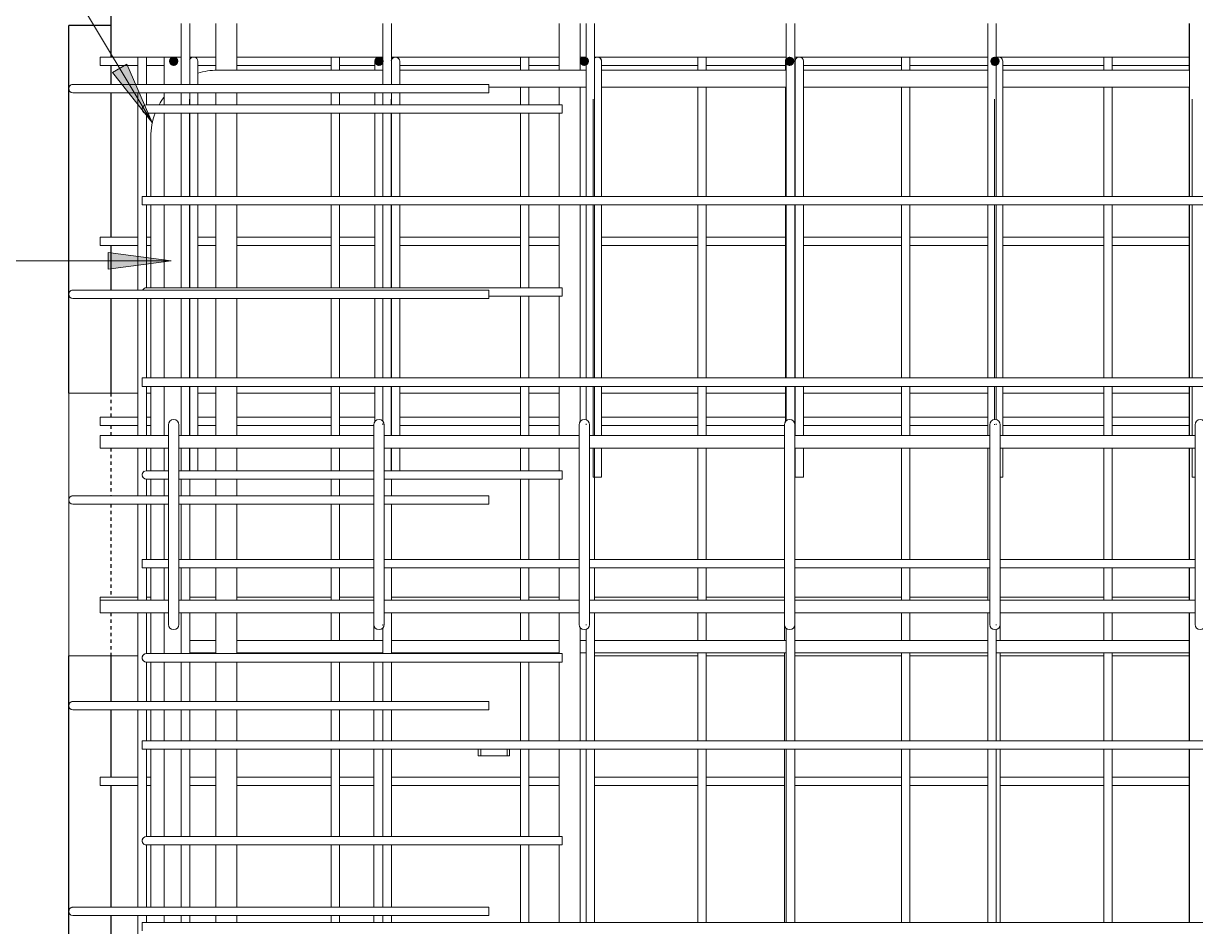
# Model space of a CAD drawing. Header units: millimetres. Extents: x 12983 to 23528, y -2876 to 5855.
# Drawn here: x 16092 to 17208, y 2802 to 3662 of the extents above; entities that cross this region are included whole.
import ezdxf

# ---------------------------------------------------------------- set-up
doc = ezdxf.new("R2010")
doc.units = ezdxf.units.MM
doc.linetypes.add('Dash', pattern=[6.36, 3.18, -3.18])
for name, color, linetype, lineweight in [('A-GENM', 13, 'Continuous', 18), ('A-WALL', 113, 'Continuous', 25), ('A-WALL-HDLN', 110, 'Dash', 25), ('S-BEAM', 12, 'Continuous', 18), ('S-RBAR', 171, 'Continuous', 18), ('S-RBAR-IDEN', 171, 'Continuous', 9)]:
    doc.layers.add(name, color=color, linetype=linetype, lineweight=lineweight)

# ---------------------------------------------------------------- blocks, each defined once
blk = doc.blocks.new('RR spread anchor face based - RR-SA-2_5-200-V4-Elevation Front 1')
at = {"layer": 'A-GENM'}
for p, q in [((16524.6, 2965), (16524.6, 2971.1)), ((16527.1, 2971.1), (16527.1, 2965)), ((16552.1, 2971.1), (16552.1, 2965)), ((16554.6, 2971.1), (16554.6, 2965)), ((16527.1, 2965), (16524.6, 2965)), ((16552.1, 2965), (16527.1, 2965)), ((16554.6, 2965), (16552.1, 2965))]:
    blk.add_line(p, q, dxfattribs=at)

msp = doc.modelspace()

# ---------------------------------------------------------------- hatches: boundary and pattern name
at = {"layer": 'S-RBAR'}
h = msp.add_hatch(color=256, dxfattribs=at)
edge = h.paths.add_edge_path()
edge.add_arc((16234.63572, 3626), 4, 0, 360)
for points in [[(16234.63572, 3622), (16238.63572, 3626), (16234.63572, 3630), (16230.63572, 3626)], [(16430.1791, 3622), (16434.1791, 3626), (16430.1791, 3630), (16426.1791, 3626)], [(16625.72248, 3622), (16629.72248, 3626), (16625.72248, 3630), (16621.72248, 3626)], [(16821.26586, 3622), (16825.26586, 3626), (16821.26586, 3630), (16817.26586, 3626)], [(17016.80923, 3622), (17020.80923, 3626), (17016.80923, 3630), (17012.80923, 3626)]]:
    msp.add_hatch(color=256, dxfattribs=at).paths.add_polyline_path(points)
h = msp.add_hatch(color=256, dxfattribs=at)
edge = h.paths.add_edge_path()
edge.add_arc((16430.1791, 3626), 4, 0, 360)
h = msp.add_hatch(color=256, dxfattribs=at)
edge = h.paths.add_edge_path()
edge.add_arc((16625.72248, 3626), 4, 0, 360)
h = msp.add_hatch(color=256, dxfattribs=at)
edge = h.paths.add_edge_path()
edge.add_arc((16821.26586, 3626), 4, 0, 360)
h = msp.add_hatch(color=256, dxfattribs=at)
edge = h.paths.add_edge_path()
edge.add_arc((17016.80923, 3626), 4, 0, 360)
at = {"layer": 'S-RBAR-IDEN'}
for points in [[(16214.09129, 3567.87035), (16190.00668, 3623.38907), (16176.45804, 3615.26376)], [(16232.3505, 3435.97177), (16172.3505, 3443.87092), (16172.3505, 3428.07262)]]:
    msp.add_hatch(color=256, dxfattribs=at).paths.add_polyline_path(points)

# ---------------------------------------------------------------- linework, layer by layer
at = {"layer": 'A-WALL'}
for p, q in [((16174.63777, 3700), (16174.63777, 3630)), ((16134.63777, 3310), (16134.63777, 3660)), ((16174.63777, 3660), (16134.63777, 3660)), ((16174.63777, 3622), (16174.63777, 3604)), ((16174.63777, 3596), (16174.63777, 3458.65517)), ((16174.63777, 3450.65517), (16174.63777, 3408.2)), ((16174.63777, 3400.2), (16174.63777, 3310)), ((16134.63777, -1395), (16134.63777, 3060)), ((16174.63777, 3060), (16174.63777, 3016.6)), ((16174.63777, 3008.6), (16174.63777, 2944.62069)), ((16174.63777, 2936.62069), (16174.63777, 2820.8)), ((16174.63777, 2812.8), (16174.63777, 2773.27586))]:
    msp.add_line(p, q, dxfattribs=at)
at = {"layer": 'A-WALL-HDLN'}
for p, q in [((16174.63777, 3309.95039), (16174.63777, 3287.31034)), ((16174.63777, 3279.31034), (16174.63777, 3269.66917)), ((16174.63777, 3257.66917), (16174.63777, 3212.4)), ((16174.63777, 3204.4), (16174.63777, 3115.96552)), ((16174.63777, 3101.07444), (16174.63777, 3060.04961))]:
    msp.add_line(p, q, dxfattribs=at)
at = {"layer": 'S-BEAM'}
for p, q in [((16134.63777, 3060), (16134.63777, 3310)), ((16134.63777, 3310), (16200.63777, 3310)), ((16208.63777, 3310), (16212.88714, 3310)), ((16257.6016, 3310), (16274.63572, 3310)), ((16294.63572, 3310), (16384.60595, 3310)), ((16392.60595, 3310), (16426.1791, 3310)), ((16449.88437, 3310), (16564.82414, 3310)), ((16572.82414, 3310), (16601.63572, 3310)), ((16642.16715, 3310), (16733.79232, 3310)), ((16741.79232, 3310), (16817.06131, 3310)), ((16834.44993, 3310), (16927.76051, 3310)), ((16935.76051, 3310), (17010.11133, 3310)), ((17024.23271, 3310), (17120.47869, 3310)), ((17128.47869, 3310), (17201.63572, 3310)), ((16200.63777, 3060), (16134.63777, 3060)), ((16733.79232, 3060), (16635.56295, 3060)), ((16816.26959, 3060), (16741.79232, 3060)), ((16927.76051, 3060), (16826.26959, 3060)), ((17010.11133, 3060), (16935.76051, 3060)), ((17120.47869, 3060), (17021.81161, 3060)), ((17201.63572, 3060), (17128.47869, 3060))]:
    msp.add_line(p, q, dxfattribs=at)
at = {"layer": 'S-RBAR'}
for p, q in [((16241.88957, 3604), (16241.88957, 3662)), ((16249.88957, 3604), (16249.88957, 3662)), ((16274.63572, 3617.26942), (16274.63572, 3662)), ((16294.63572, 3617.5), (16294.63572, 3662)), ((16433.94501, 3604), (16433.94501, 3662)), ((16441.94501, 3604), (16441.94501, 3662)), ((16601.63572, 3617.5), (16601.63572, 3662)), ((16621.63572, 3617.5), (16621.63572, 3662)), ((16627.56295, 3497.27586), (16627.56295, 3662)), ((16635.56295, 3497.27586), (16635.56295, 3662)), ((16818.05589, 3497.27586), (16818.05589, 3662)), ((16826.05589, 3497.27586), (16826.05589, 3662)), ((17010.11133, 3497.27586), (17010.11133, 3662)), ((17018.11133, 3497.27586), (17018.11133, 3662)), ((17201.63572, 3617.5), (17201.63572, 3662)), ((17202.16677, 3497.27586), (17202.16677, 3662)), ((16164.63777, 3630), (16200.63777, 3630)), ((16164.63777, 3622), (16164.63777, 3630)), ((16208.63777, 3630), (16200.63777, 3630)), ((16200.63777, 3604), (16200.63777, 3630)), ((16208.63777, 3604), (16208.63777, 3630)), ((16208.63777, 3630), (16225.64196, 3630)), ((16241.64196, 3630), (16225.64196, 3630)), ((16225.64196, 3604), (16225.64196, 3630)), ((16234.63572, 3630), (16230.63572, 3626)), ((16238.63572, 3626), (16234.63572, 3630)), ((16241.64196, 3604), (16241.64196, 3630)), ((16249.88957, 3630), (16274.63572, 3630)), ((16294.63572, 3630), (16384.60595, 3630)), ((16392.60595, 3630), (16384.60595, 3630)), ((16384.60595, 3617.5), (16384.60595, 3630)), ((16392.60595, 3617.5), (16392.60595, 3630)), ((16392.60595, 3630), (16433.94501, 3630)), ((16430.1791, 3630), (16426.1791, 3626)), ((16434.1791, 3626), (16430.1791, 3630)), ((16441.94501, 3630), (16564.82414, 3630)), ((16572.82414, 3630), (16564.82414, 3630)), ((16564.82414, 3617.5), (16564.82414, 3630)), ((16572.82414, 3617.5), (16572.82414, 3630)), ((16572.82414, 3630), (16601.63572, 3630)), ((16621.63572, 3630), (16627.56295, 3630)), ((16625.72248, 3630), (16621.72248, 3626)), ((16629.72248, 3626), (16625.72248, 3630)), ((16635.56295, 3630), (16733.79232, 3630)), ((16741.79232, 3630), (16733.79232, 3630)), ((16733.79232, 3617.5), (16733.79232, 3630)), ((16741.79232, 3617.5), (16741.79232, 3630)), ((16741.79232, 3630), (16818.05589, 3630)), ((16821.26586, 3630), (16817.26586, 3626)), ((16825.26586, 3626), (16821.26586, 3630)), ((16826.05589, 3630), (16927.76051, 3630)), ((16935.76051, 3630), (16927.76051, 3630)), ((16927.76051, 3617.5), (16927.76051, 3630)), ((16935.76051, 3617.5), (16935.76051, 3630)), ((16935.76051, 3630), (17010.11133, 3630)), ((17016.80923, 3630), (17012.80923, 3626)), ((17020.80923, 3626), (17016.80923, 3630)), ((17018.11133, 3630), (17120.47869, 3630)), ((17128.47869, 3630), (17120.47869, 3630)), ((17120.47869, 3617.5), (17120.47869, 3630)), ((17128.47869, 3617.5), (17128.47869, 3630)), ((17128.47869, 3630), (17201.63572, 3630)), ((16164.63777, 3622), (16200.63777, 3622)), ((16208.63777, 3622), (16225.64196, 3622)), ((16230.63572, 3626), (16234.63572, 3622)), ((16234.63572, 3622), (16238.63572, 3626)), ((16257.6016, 3604.25887), (16257.6016, 3626)), ((16257.6016, 3622), (16274.63572, 3622)), ((16276.38714, 3617.5), (16433.94501, 3617.5)), ((16294.63572, 3622), (16384.60595, 3622)), ((16392.60595, 3622), (16426.1791, 3622)), ((16426.1791, 3617.92247), (16426.1791, 3626)), ((16426.1791, 3626), (16430.1791, 3622)), ((16430.1791, 3622), (16434.1791, 3626)), ((16449.88437, 3604.25887), (16449.88437, 3626)), ((16449.88437, 3622), (16564.82414, 3622)), ((16449.88437, 3617.5), (16627.56295, 3617.5)), ((16572.82414, 3622), (16601.63572, 3622)), ((16621.72248, 3617.92247), (16621.72248, 3626)), ((16621.72248, 3626), (16625.72248, 3622)), ((16625.72248, 3622), (16629.72248, 3626)), ((16642.16715, 3590), (16642.16715, 3626)), ((16642.16715, 3622), (16733.79232, 3622)), ((16642.16715, 3617.5), (16818.05589, 3617.5)), ((16741.79232, 3622), (16817.06131, 3622)), ((16817.26586, 3617.92247), (16817.26586, 3626)), ((16817.26586, 3626), (16821.26586, 3622)), ((16821.26586, 3622), (16825.26586, 3626)), ((16826.44993, 3590), (16826.44993, 3626)), ((16834.44993, 3590), (16834.44993, 3626)), ((16834.44993, 3622), (16927.76051, 3622)), ((16834.44993, 3617.5), (17010.11133, 3617.5)), ((16935.76051, 3622), (17010.11133, 3622)), ((17012.80923, 3626), (17016.80923, 3622)), ((17016.80923, 3622), (17020.80923, 3626)), ((17024.23271, 3590), (17024.23271, 3626)), ((17024.23271, 3622), (17120.47869, 3622)), ((17024.23271, 3617.5), (17202.16677, 3617.5)), ((17128.47869, 3622), (17201.63572, 3622)), ((16138.63572, 3604), (16158.63572, 3604)), ((16138.63572, 3596), (16158.63572, 3596)), ((16534.63572, 3604), (16158.63572, 3604)), ((16534.63572, 3596), (16158.63572, 3596)), ((16200.63777, 3408.2), (16200.63777, 3596)), ((16208.63777, 3584.51698), (16208.63777, 3596)), ((16225.64196, 3584.51698), (16225.64196, 3596)), ((16241.64196, 3584.51698), (16241.64196, 3596)), ((16241.88957, 3584.51698), (16241.88957, 3596)), ((16249.88957, 3584.51698), (16249.88957, 3596)), ((16257.6016, 3590), (16257.6016, 3596.25133)), ((16274.63572, 3584.51698), (16274.63572, 3596)), ((16294.63572, 3584.51698), (16294.63572, 3596)), ((16384.60595, 3584.51698), (16384.60595, 3596)), ((16392.60595, 3584.51698), (16392.60595, 3596)), ((16426.1791, 3584.51698), (16426.1791, 3596)), ((16433.94501, 3584.51698), (16433.94501, 3596)), ((16441.94501, 3584.51698), (16441.94501, 3596)), ((16449.88437, 3590), (16449.88437, 3596.25133)), ((16534.63572, 3604), (16534.63572, 3596)), ((16534.63572, 3601.5), (16627.56295, 3601.5)), ((16564.82414, 3584.51698), (16564.82414, 3601.5)), ((16572.82414, 3584.51698), (16572.82414, 3601.5)), ((16601.63572, 3584.51698), (16601.63572, 3601.5)), ((16621.63572, 3497.27586), (16621.63572, 3601.5)), ((16621.72248, 3497.27586), (16621.72248, 3601.5)), ((16642.16715, 3601.5), (16818.05589, 3601.5)), ((16733.79232, 3497.27586), (16733.79232, 3601.5)), ((16741.79232, 3497.27586), (16741.79232, 3601.5)), ((16817.26586, 3497.27586), (16817.26586, 3601.5)), ((16834.44993, 3601.5), (17010.11133, 3601.5)), ((16927.76051, 3497.27586), (16927.76051, 3601.5)), ((16935.76051, 3497.27586), (16935.76051, 3601.5)), ((17024.23271, 3601.5), (17202.16677, 3601.5)), ((17120.47869, 3497.27586), (17120.47869, 3601.5)), ((17128.47869, 3497.27586), (17128.47869, 3601.5)), ((17201.63572, 3497.27586), (17201.63572, 3601.5)), ((16244.63777, 3584.51698), (16208.63777, 3584.51698)), ((16244.63777, 3584.51698), (16604.63777, 3584.51698)), ((16249.6016, 3590), (16249.6016, 3584.51698)), ((16257.6016, 3590), (16257.6016, 3584.51698)), ((16441.88437, 3590), (16441.88437, 3584.51698)), ((16449.88437, 3590), (16449.88437, 3584.51698)), ((16604.63777, 3576.51698), (16604.63777, 3584.51698)), ((16634.16715, 3590), (16634.16715, 3497.27586)), ((16642.16715, 3590), (16642.16715, 3497.27586)), ((16826.44993, 3590), (16826.44993, 3497.27586)), ((16834.44993, 3590), (16834.44993, 3497.27586)), ((17016.23271, 3590), (17016.23271, 3497.27586)), ((17024.23271, 3590), (17024.23271, 3497.27586)), ((17204.76549, 3590), (17204.76549, 3497.27586)), ((16208.63777, 3497.27586), (16208.63777, 3576.51698)), ((16244.63777, 3576.51698), (16208.63777, 3576.51698)), ((16225.64196, 3497.27586), (16225.64196, 3576.51698)), ((16241.64196, 3497.27586), (16241.64196, 3576.51698)), ((16241.88957, 3497.27586), (16241.88957, 3576.51698)), ((16244.63777, 3576.51698), (16604.63777, 3576.51698)), ((16249.6016, 3576.51698), (16249.6016, 3497.27586)), ((16249.88957, 3497.27586), (16249.88957, 3576.51698)), ((16257.6016, 3576.51698), (16257.6016, 3497.27586)), ((16274.63572, 3497.27586), (16274.63572, 3576.51698)), ((16294.63572, 3497.27586), (16294.63572, 3576.51698)), ((16384.60595, 3497.27586), (16384.60595, 3576.51698)), ((16392.60595, 3497.27586), (16392.60595, 3576.51698)), ((16426.1791, 3497.27586), (16426.1791, 3576.51698)), ((16433.94501, 3497.27586), (16433.94501, 3576.51698)), ((16441.88437, 3576.51698), (16441.88437, 3497.27586)), ((16441.94501, 3497.27586), (16441.94501, 3576.51698)), ((16449.88437, 3576.51698), (16449.88437, 3497.27586)), ((16564.82414, 3497.27586), (16564.82414, 3576.51698)), ((16572.82414, 3497.27586), (16572.82414, 3576.51698)), ((16601.63572, 3497.27586), (16601.63572, 3576.51698)), ((16212.88714, 3497.27586), (16212.88714, 3554)), ((16204.63777, 3497.27586), (18220.0695, 3497.27586)), ((16204.63777, 3489.27586), (16204.63777, 3497.27586)), ((16204.63777, 3489.27586), (18220.0695, 3489.27586)), ((16208.63777, 3410.39137), (16208.63777, 3489.27586)), ((16212.88714, 3410.39137), (16212.88714, 3489.27586)), ((16225.64196, 3410.39137), (16225.64196, 3489.27586)), ((16241.64196, 3410.39137), (16241.64196, 3489.27586)), ((16241.88957, 3410.39137), (16241.88957, 3489.27586)), ((16249.6016, 3489.27586), (16249.6016, 3410.39137)), ((16249.88957, 3410.39137), (16249.88957, 3489.27586)), ((16257.6016, 3489.27586), (16257.6016, 3410.39137)), ((16274.63572, 3410.39137), (16274.63572, 3489.27586)), ((16294.63572, 3410.39137), (16294.63572, 3489.27586)), ((16384.60595, 3410.39137), (16384.60595, 3489.27586)), ((16392.60595, 3410.39137), (16392.60595, 3489.27586)), ((16426.1791, 3410.39137), (16426.1791, 3489.27586)), ((16433.94501, 3410.39137), (16433.94501, 3489.27586)), ((16441.88437, 3489.27586), (16441.88437, 3410.39137)), ((16441.94501, 3410.39137), (16441.94501, 3489.27586)), ((16449.88437, 3489.27586), (16449.88437, 3410.39137)), ((16564.82414, 3410.39137), (16564.82414, 3489.27586)), ((16572.82414, 3410.39137), (16572.82414, 3489.27586)), ((16601.63572, 3410.39137), (16601.63572, 3489.27586)), ((16621.63572, 3324.55172), (16621.63572, 3489.27586)), ((16621.72248, 3324.55172), (16621.72248, 3489.27586)), ((16627.56295, 3324.55172), (16627.56295, 3489.27586)), ((16634.16715, 3489.27586), (16634.16715, 3324.55172)), ((16635.56295, 3324.55172), (16635.56295, 3489.27586)), ((16642.16715, 3489.27586), (16642.16715, 3324.55172)), ((16733.79232, 3324.55172), (16733.79232, 3489.27586)), ((16741.79232, 3324.55172), (16741.79232, 3489.27586)), ((16817.26586, 3324.55172), (16817.26586, 3489.27586)), ((16818.05589, 3324.55172), (16818.05589, 3489.27586)), ((16826.05589, 3324.55172), (16826.05589, 3489.27586)), ((16826.44993, 3489.27586), (16826.44993, 3324.55172)), ((16834.44993, 3489.27586), (16834.44993, 3324.55172)), ((16927.76051, 3324.55172), (16927.76051, 3489.27586)), ((16935.76051, 3324.55172), (16935.76051, 3489.27586)), ((17010.11133, 3324.55172), (17010.11133, 3489.27586)), ((17016.23271, 3489.27586), (17016.23271, 3324.55172)), ((17018.11133, 3324.55172), (17018.11133, 3489.27586)), ((17024.23271, 3489.27586), (17024.23271, 3324.55172)), ((17120.47869, 3324.55172), (17120.47869, 3489.27586)), ((17128.47869, 3324.55172), (17128.47869, 3489.27586)), ((17201.63572, 3324.55172), (17201.63572, 3489.27586)), ((17202.16677, 3324.55172), (17202.16677, 3489.27586)), ((17204.76549, 3489.27586), (17204.76549, 3324.55172)), ((16164.63777, 3458.65517), (16200.63777, 3458.65517)), ((16164.63777, 3450.65517), (16164.63777, 3458.65517)), ((16164.63777, 3450.65517), (16200.63777, 3450.65517)), ((16208.63777, 3458.65517), (16212.88714, 3458.65517)), ((16208.63777, 3450.65517), (16212.88714, 3450.65517)), ((16257.6016, 3458.65517), (16274.63572, 3458.65517)), ((16257.6016, 3450.65517), (16274.63572, 3450.65517)), ((16294.63572, 3458.65517), (16384.60595, 3458.65517)), ((16294.63572, 3450.65517), (16384.60595, 3450.65517)), ((16392.60595, 3458.65517), (16426.1791, 3458.65517)), ((16392.60595, 3450.65517), (16426.1791, 3450.65517)), ((16449.88437, 3458.65517), (16564.82414, 3458.65517)), ((16449.88437, 3450.65517), (16564.82414, 3450.65517)), ((16572.82414, 3458.65517), (16601.63572, 3458.65517)), ((16572.82414, 3450.65517), (16601.63572, 3450.65517)), ((16642.16715, 3458.65517), (16733.79232, 3458.65517)), ((16642.16715, 3450.65517), (16733.79232, 3450.65517)), ((16741.79232, 3458.65517), (16817.06131, 3458.65517)), ((16741.79232, 3450.65517), (16817.06131, 3450.65517)), ((16834.44993, 3458.65517), (16927.76051, 3458.65517)), ((16834.44993, 3450.65517), (16927.76051, 3450.65517)), ((16935.76051, 3458.65517), (17010.11133, 3458.65517)), ((16935.76051, 3450.65517), (17010.11133, 3450.65517)), ((17024.23271, 3458.65517), (17120.47869, 3458.65517)), ((17024.23271, 3450.65517), (17120.47869, 3450.65517)), ((17128.47869, 3458.65517), (17201.63572, 3458.65517)), ((17128.47869, 3450.65517), (17201.63572, 3450.65517)), ((16138.63572, 3408.2), (16158.63572, 3408.2)), ((16534.63572, 3408.2), (16158.63572, 3408.2)), ((16244.63777, 3410.39137), (16208.63777, 3410.39137)), ((16244.63777, 3410.39137), (16604.63777, 3410.39137)), ((16534.63572, 3408.2), (16534.63572, 3400.2)), ((16604.63777, 3402.39137), (16604.63777, 3410.39137)), ((16138.63572, 3400.2), (16158.63572, 3400.2)), ((16534.63572, 3400.2), (16158.63572, 3400.2)), ((16200.63777, 3269.66917), (16200.63777, 3400.2)), ((16208.63777, 3324.55172), (16208.63777, 3400.2)), ((16212.88714, 3324.55172), (16212.88714, 3400.2)), ((16225.64196, 3324.55172), (16225.64196, 3400.2)), ((16241.64196, 3324.55172), (16241.64196, 3400.2)), ((16241.88957, 3324.55172), (16241.88957, 3400.2)), ((16249.6016, 3400.2), (16249.6016, 3324.55172)), ((16249.88957, 3324.55172), (16249.88957, 3400.2)), ((16257.6016, 3400.2), (16257.6016, 3324.55172)), ((16274.63572, 3324.55172), (16274.63572, 3400.2)), ((16294.63572, 3324.55172), (16294.63572, 3400.2)), ((16384.60595, 3324.55172), (16384.60595, 3400.2)), ((16392.60595, 3324.55172), (16392.60595, 3400.2)), ((16426.1791, 3324.55172), (16426.1791, 3400.2)), ((16433.94501, 3324.55172), (16433.94501, 3400.2)), ((16441.88437, 3400.2), (16441.88437, 3324.55172)), ((16441.94501, 3324.55172), (16441.94501, 3400.2)), ((16449.88437, 3400.2), (16449.88437, 3324.55172)), ((16534.63572, 3402.39137), (16604.63777, 3402.39137)), ((16564.82414, 3324.55172), (16564.82414, 3402.39137)), ((16572.82414, 3324.55172), (16572.82414, 3402.39137)), ((16601.63572, 3324.55172), (16601.63572, 3402.39137)), ((16204.63777, 3324.55172), (18220.0695, 3324.55172)), ((16204.63777, 3316.55172), (16204.63777, 3324.55172)), ((16204.63777, 3316.55172), (18220.0695, 3316.55172)), ((16208.63777, 3269.66917), (16208.63777, 3316.55172)), ((16212.88714, 3269.66917), (16212.88714, 3316.55172)), ((16225.64196, 3269.66917), (16225.64196, 3316.55172)), ((16241.64196, 3269.66917), (16241.64196, 3316.55172)), ((16241.88957, 3269.66917), (16241.88957, 3316.55172)), ((16249.6016, 3316.55172), (16249.6016, 3269.66917)), ((16249.88957, 3269.66917), (16249.88957, 3316.55172)), ((16257.6016, 3316.55172), (16257.6016, 3269.66917)), ((16274.63572, 3269.66917), (16274.63572, 3316.55172)), ((16294.63572, 3269.66917), (16294.63572, 3316.55172)), ((16384.60595, 3269.66917), (16384.60595, 3316.55172)), ((16392.60595, 3269.66917), (16392.60595, 3316.55172)), ((16426.1791, 3282.74836), (16426.1791, 3316.55172)), ((16433.94501, 3283.07068), (16433.94501, 3316.55172)), ((16441.88437, 3316.55172), (16441.88437, 3269.66917)), ((16441.94501, 3269.66917), (16441.94501, 3316.55172)), ((16449.88437, 3316.55172), (16449.88437, 3269.66917)), ((16564.82414, 3269.66917), (16564.82414, 3316.55172)), ((16572.82414, 3269.66917), (16572.82414, 3316.55172)), ((16601.63572, 3269.66917), (16601.63572, 3316.55172)), ((16621.63572, 3282.68284), (16621.63572, 3316.55172)), ((16621.72248, 3282.7494), (16621.72248, 3316.55172)), ((16627.56295, 3284.60543), (16627.56295, 3316.55172)), ((16634.16715, 3316.55172), (16634.16715, 3269.66917)), ((16635.56295, 3269.66917), (16635.56295, 3316.55172)), ((16642.16715, 3316.55172), (16642.16715, 3269.66917)), ((16733.79232, 3269.66917), (16733.79232, 3316.55172)), ((16741.79232, 3269.66917), (16741.79232, 3316.55172)), ((16817.26586, 3282.75045), (16817.26586, 3316.55172)), ((16818.05589, 3283.61642), (16818.05589, 3316.55172)), ((16826.05589, 3280), (16826.05589, 3316.55172)), ((16826.44993, 3316.55172), (16826.44993, 3269.66917)), ((16834.44993, 3316.55172), (16834.44993, 3269.66917)), ((16927.76051, 3269.66917), (16927.76051, 3316.55172)), ((16935.76051, 3269.66917), (16935.76051, 3316.55172)), ((17010.11133, 3269.66917), (17010.11133, 3316.55172)), ((17016.23271, 3316.55172), (17016.23271, 3284.92379)), ((17018.11133, 3284.82963), (17018.11133, 3316.55172)), ((17024.23271, 3316.55172), (17024.23271, 3269.66917)), ((17120.47869, 3269.66917), (17120.47869, 3316.55172)), ((17128.47869, 3269.66917), (17128.47869, 3316.55172)), ((17201.63572, 3269.66917), (17201.63572, 3316.55172)), ((17202.16677, 3269.66917), (17202.16677, 3316.55172)), ((17204.76549, 3316.55172), (17204.76549, 3269.66917)), ((16164.63777, 3287.31034), (16200.63777, 3287.31034)), ((16164.63777, 3279.31034), (16164.63777, 3287.31034)), ((16208.63777, 3287.31034), (16212.88714, 3287.31034)), ((16257.6016, 3287.31034), (16274.63572, 3287.31034)), ((16294.63572, 3287.31034), (16384.60595, 3287.31034)), ((16392.60595, 3287.31034), (16426.1791, 3287.31034)), ((16449.88437, 3287.31034), (16564.82414, 3287.31034)), ((16572.82414, 3287.31034), (16601.63572, 3287.31034)), ((16642.16715, 3287.31034), (16733.79232, 3287.31034)), ((16741.79232, 3287.31034), (16817.06131, 3287.31034)), ((16834.44993, 3287.31034), (16927.76051, 3287.31034)), ((16935.76051, 3287.31034), (17010.11133, 3287.31034)), ((17024.23271, 3287.31034), (17120.47869, 3287.31034)), ((17128.47869, 3287.31034), (17201.63572, 3287.31034)), ((16164.63777, 3279.31034), (16200.63777, 3279.31034)), ((16208.63777, 3279.31034), (16212.88714, 3279.31034)), ((16229.64354, 3280), (16229.64354, 3245)), ((16239.64354, 3280), (16239.64354, 3245)), ((16257.6016, 3279.31034), (16274.63572, 3279.31034)), ((16294.63572, 3279.31034), (16384.60595, 3279.31034)), ((16392.60595, 3279.31034), (16425.18556, 3279.31034)), ((16425.18556, 3280), (16425.18556, 3245)), ((16433.94501, 3280), (16433.94501, 3281.1532)), ((16435.18556, 3280), (16435.18556, 3245)), ((16449.88437, 3279.31034), (16564.82414, 3279.31034)), ((16572.82414, 3279.31034), (16601.63572, 3279.31034)), ((16620.72758, 3280), (16620.72758, 3245)), ((16627.56295, 3280), (16627.56295, 3280.89989)), ((16630.72758, 3280), (16630.72758, 3245)), ((16642.16715, 3279.31034), (16733.79232, 3279.31034)), ((16741.79232, 3279.31034), (16816.26959, 3279.31034)), ((16816.26959, 3280), (16816.26959, 3245)), ((16826.26959, 3280), (16826.26959, 3245)), ((16834.44993, 3279.31034), (16927.76051, 3279.31034)), ((16935.76051, 3279.31034), (17010.11133, 3279.31034)), ((17011.81161, 3280), (17011.81161, 3245)), ((17016.23271, 3280.58205), (17016.23271, 3280)), ((17018.11133, 3280), (17018.11133, 3280.82937)), ((17021.81161, 3280), (17021.81161, 3245)), ((17024.23271, 3279.31034), (17120.47869, 3279.31034)), ((17128.47869, 3279.31034), (17201.63572, 3279.31034)), ((17207.35363, 3280), (17207.35363, 3245)), ((16164.63777, 3269.66917), (16229.64354, 3269.66917)), ((16164.63777, 3257.66917), (16164.63777, 3269.66917)), ((16239.64354, 3269.66917), (16425.18556, 3269.66917)), ((16435.18556, 3269.66917), (16620.72758, 3269.66917)), ((16630.72758, 3269.66917), (16816.26959, 3269.66917)), ((16826.26959, 3269.66917), (17011.81161, 3269.66917)), ((17021.81161, 3269.66917), (17207.35363, 3269.66917)), ((16164.63777, 3257.66917), (16229.64354, 3257.66917)), ((16200.63777, 3212.4), (16200.63777, 3257.66917)), ((16208.63777, 3236.26576), (16208.63777, 3257.66917)), ((16212.88714, 3236.26576), (16212.88714, 3257.66917)), ((16225.64196, 3236.26576), (16225.64196, 3257.66917)), ((16239.64354, 3257.66917), (16425.18556, 3257.66917)), ((16241.64196, 3236.26576), (16241.64196, 3257.66917)), ((16241.88957, 3236.26576), (16241.88957, 3257.66917)), ((16249.6016, 3257.66917), (16249.6016, 3236.26576)), ((16249.88957, 3236.26576), (16249.88957, 3257.66917)), ((16257.6016, 3257.66917), (16257.6016, 3236.26576)), ((16274.63572, 3236.26576), (16274.63572, 3257.66917)), ((16294.63572, 3236.26576), (16294.63572, 3257.66917)), ((16384.60595, 3236.26576), (16384.60595, 3257.66917)), ((16392.60595, 3236.26576), (16392.60595, 3257.66917)), ((16435.18556, 3257.66917), (16620.72758, 3257.66917)), ((16441.88437, 3257.66917), (16441.88437, 3236.26576)), ((16441.94501, 3236.26576), (16441.94501, 3257.66917)), ((16449.88437, 3257.66917), (16449.88437, 3236.26576)), ((16564.82414, 3236.26576), (16564.82414, 3257.66917)), ((16572.82414, 3236.26576), (16572.82414, 3257.66917)), ((16601.63572, 3236.26576), (16601.63572, 3257.66917)), ((16630.72758, 3257.66917), (16816.26959, 3257.66917)), ((16634.16715, 3257.66917), (16634.16715, 3230)), ((16635.56295, 3151.82759), (16635.56295, 3257.66917)), ((16642.16715, 3257.66917), (16642.16715, 3230)), ((16733.79232, 3151.82759), (16733.79232, 3257.66917)), ((16741.79232, 3151.82759), (16741.79232, 3257.66917)), ((16826.26959, 3257.66917), (17011.81161, 3257.66917)), ((16826.44993, 3257.66917), (16826.44993, 3230)), ((16834.44993, 3257.66917), (16834.44993, 3230)), ((16927.76051, 3151.82759), (16927.76051, 3257.66917)), ((16935.76051, 3151.82759), (16935.76051, 3257.66917)), ((17010.11133, 3151.82759), (17010.11133, 3257.66917)), ((17021.81161, 3257.66917), (17207.35363, 3257.66917)), ((17024.23271, 3257.66917), (17024.23271, 3230)), ((17120.47869, 3151.82759), (17120.47869, 3257.66917)), ((17128.47869, 3151.82759), (17128.47869, 3257.66917)), ((17201.63572, 3151.82759), (17201.63572, 3257.66917)), ((17202.16677, 3151.82759), (17202.16677, 3257.66917)), ((17204.76549, 3257.66917), (17204.76549, 3230)), ((16229.64354, 3125), (16229.64354, 3245)), ((16239.64354, 3125), (16239.64354, 3245)), ((16425.18556, 3125), (16425.18556, 3245)), ((16435.18556, 3125), (16435.18556, 3245)), ((16620.72758, 3125), (16620.72758, 3245)), ((16630.72758, 3125), (16630.72758, 3245)), ((16816.26959, 3125), (16816.26959, 3245)), ((16826.26959, 3125), (16826.26959, 3245)), ((17011.81161, 3125), (17011.81161, 3245)), ((17021.81161, 3125), (17021.81161, 3245)), ((17207.35363, 3125), (17207.35363, 3245)), ((16229.42899, 3236.26576), (16208.63777, 3236.26576)), ((16208.63777, 3212.4), (16208.63777, 3228.26576)), ((16229.42899, 3228.26576), (16208.63777, 3228.26576)), ((16212.88714, 3212.4), (16212.88714, 3228.26576)), ((16225.64196, 3212.4), (16225.64196, 3228.26576)), ((16244.63777, 3236.26576), (16239.4262, 3236.26576)), ((16244.63777, 3228.26576), (16239.4262, 3228.26576)), ((16241.64196, 3212.4), (16241.64196, 3228.26576)), ((16241.88957, 3212.4), (16241.88957, 3228.26576)), ((16244.63777, 3236.26576), (16425.18556, 3236.26576)), ((16244.63777, 3228.26576), (16425.18556, 3228.26576)), ((16249.88957, 3212.4), (16249.88957, 3228.26576)), ((16274.63572, 3212.4), (16274.63572, 3228.26576)), ((16294.63572, 3212.4), (16294.63572, 3228.26576)), ((16384.60595, 3212.4), (16384.60595, 3228.26576)), ((16392.60595, 3212.4), (16392.60595, 3228.26576)), ((16435.18556, 3236.26576), (16604.63777, 3236.26576)), ((16435.18556, 3228.26576), (16604.63777, 3228.26576)), ((16441.94501, 3212.4), (16441.94501, 3228.26576)), ((16564.82414, 3151.82759), (16564.82414, 3228.26576)), ((16572.82414, 3151.82759), (16572.82414, 3228.26576)), ((16601.63572, 3151.82759), (16601.63572, 3228.26576)), ((16604.63777, 3228.26576), (16604.63777, 3236.26576)), ((16634.16715, 3230), (16642.16715, 3230)), ((16826.44993, 3230), (16834.44993, 3230)), ((17021.81161, 3230), (17024.23271, 3230)), ((17204.76549, 3230), (17207.35363, 3230)), ((16138.63572, 3212.4), (16158.63572, 3212.4)), ((16138.63572, 3204.4), (16158.63572, 3204.4)), ((16229.64354, 3212.4), (16158.63572, 3212.4)), ((16229.64354, 3204.4), (16158.63572, 3204.4)), ((16200.63777, 3113.07444), (16200.63777, 3204.4)), ((16208.63777, 3151.82759), (16208.63777, 3204.4)), ((16212.88714, 3151.82759), (16212.88714, 3204.4)), ((16225.64196, 3151.82759), (16225.64196, 3204.4)), ((16425.18556, 3212.4), (16239.64354, 3212.4)), ((16425.18556, 3204.4), (16239.64354, 3204.4)), ((16241.64196, 3151.82759), (16241.64196, 3204.4)), ((16241.88957, 3151.82759), (16241.88957, 3204.4)), ((16249.88957, 3151.82759), (16249.88957, 3204.4)), ((16274.63572, 3151.82759), (16274.63572, 3204.4)), ((16294.63572, 3151.82759), (16294.63572, 3204.4)), ((16384.60595, 3151.82759), (16384.60595, 3204.4)), ((16392.60595, 3151.82759), (16392.60595, 3204.4)), ((16534.63572, 3212.4), (16435.18556, 3212.4)), ((16534.63572, 3204.4), (16435.18556, 3204.4)), ((16441.94501, 3151.82759), (16441.94501, 3204.4)), ((16534.63572, 3212.4), (16534.63572, 3204.4)), ((16204.63777, 3151.82759), (16229.64354, 3151.82759)), ((16204.63777, 3143.82759), (16204.63777, 3151.82759)), ((16239.64354, 3151.82759), (16425.18556, 3151.82759)), ((16435.18556, 3151.82759), (16620.72758, 3151.82759)), ((16630.72758, 3151.82759), (16816.26959, 3151.82759)), ((16826.26959, 3151.82759), (17011.81161, 3151.82759)), ((17021.81161, 3151.82759), (17207.35363, 3151.82759)), ((16204.63777, 3143.82759), (16229.64354, 3143.82759)), ((16208.63777, 3113.07444), (16208.63777, 3143.82759)), ((16212.88714, 3113.07444), (16212.88714, 3143.82759)), ((16225.64196, 3113.07444), (16225.64196, 3143.82759)), ((16239.64354, 3143.82759), (16425.18556, 3143.82759)), ((16241.64196, 3113.07444), (16241.64196, 3143.82759)), ((16241.88957, 3113.07444), (16241.88957, 3143.82759)), ((16249.88957, 3113.07444), (16249.88957, 3143.82759)), ((16274.63572, 3113.07444), (16274.63572, 3143.82759)), ((16294.63572, 3113.07444), (16294.63572, 3143.82759)), ((16384.60595, 3113.07444), (16384.60595, 3143.82759)), ((16392.60595, 3113.07444), (16392.60595, 3143.82759)), ((16435.18556, 3143.82759), (16620.72758, 3143.82759)), ((16441.94501, 3113.07444), (16441.94501, 3143.82759)), ((16564.82414, 3113.07444), (16564.82414, 3143.82759)), ((16572.82414, 3113.07444), (16572.82414, 3143.82759)), ((16601.63572, 3113.07444), (16601.63572, 3143.82759)), ((16630.72758, 3143.82759), (16816.26959, 3143.82759)), ((16635.56295, 3113.07444), (16635.56295, 3143.82759)), ((16733.79232, 3113.07444), (16733.79232, 3143.82759)), ((16741.79232, 3113.07444), (16741.79232, 3143.82759)), ((16826.26959, 3143.82759), (17011.81161, 3143.82759)), ((16927.76051, 3113.07444), (16927.76051, 3143.82759)), ((16935.76051, 3113.07444), (16935.76051, 3143.82759)), ((17010.11133, 3113.07444), (17010.11133, 3143.82759)), ((17021.81161, 3143.82759), (17207.35363, 3143.82759)), ((17120.47869, 3113.07444), (17120.47869, 3143.82759)), ((17128.47869, 3113.07444), (17128.47869, 3143.82759)), ((17201.63572, 3113.07444), (17201.63572, 3143.82759)), ((17202.16677, 3113.07444), (17202.16677, 3143.82759)), ((16164.63777, 3115.96552), (16200.63777, 3115.96552)), ((16164.63777, 3113.07444), (16164.63777, 3115.96552)), ((16208.63777, 3115.96552), (16212.88714, 3115.96552)), ((16229.64354, 3125), (16229.64354, 3090)), ((16239.64354, 3125), (16239.64354, 3090)), ((16249.88957, 3115.96552), (16274.63572, 3115.96552)), ((16294.63572, 3115.96552), (16384.60595, 3115.96552)), ((16392.60595, 3115.96552), (16425.18556, 3115.96552)), ((16425.18556, 3125), (16425.18556, 3090)), ((16435.18556, 3125), (16435.18556, 3090)), ((16441.94501, 3115.96552), (16564.82414, 3115.96552)), ((16572.82414, 3115.96552), (16601.63572, 3115.96552)), ((16620.72758, 3125), (16620.72758, 3090)), ((16630.72758, 3125), (16630.72758, 3090)), ((16635.56295, 3115.96552), (16733.79232, 3115.96552)), ((16741.79232, 3115.96552), (16816.26959, 3115.96552)), ((16816.26959, 3125), (16816.26959, 3090)), ((16826.26959, 3125), (16826.26959, 3090)), ((16826.26959, 3115.96552), (16927.76051, 3115.96552)), ((16935.76051, 3115.96552), (17010.11133, 3115.96552)), ((17011.81161, 3125), (17011.81161, 3090)), ((17021.81161, 3125), (17021.81161, 3090)), ((17021.81161, 3115.96552), (17120.47869, 3115.96552)), ((17128.47869, 3115.96552), (17201.63572, 3115.96552)), ((17207.35363, 3125), (17207.35363, 3090)), ((16164.63777, 3113.07444), (16229.64354, 3113.07444)), ((16164.63777, 3101.07444), (16164.63777, 3113.07444)), ((16239.64354, 3113.07444), (16425.18556, 3113.07444)), ((16435.18556, 3113.07444), (16620.72758, 3113.07444)), ((16630.72758, 3113.07444), (16816.26959, 3113.07444)), ((16826.26959, 3113.07444), (17011.81161, 3113.07444)), ((17021.81161, 3113.07444), (17207.35363, 3113.07444)), ((16164.63777, 3101.07444), (16229.64354, 3101.07444)), ((16200.63777, 3016.6), (16200.63777, 3101.07444)), ((16208.63777, 3062.14016), (16208.63777, 3101.07444)), ((16212.88714, 3062.14016), (16212.88714, 3101.07444)), ((16225.64196, 3062.14016), (16225.64196, 3101.07444)), ((16239.64354, 3101.07444), (16425.18556, 3101.07444)), ((16241.64196, 3062.14016), (16241.64196, 3101.07444)), ((16241.88957, 3062.14016), (16241.88957, 3101.07444)), ((16249.88957, 3062.14016), (16249.88957, 3101.07444)), ((16274.63572, 3062.14016), (16274.63572, 3101.07444)), ((16294.63572, 3062.14016), (16294.63572, 3101.07444)), ((16384.60595, 3074.80184), (16384.60595, 3101.07444)), ((16392.60595, 3074.80184), (16392.60595, 3101.07444)), ((16435.18556, 3101.07444), (16620.72758, 3101.07444)), ((16441.94501, 3062.14016), (16441.94501, 3101.07444)), ((16564.82414, 3074.80184), (16564.82414, 3101.07444)), ((16572.82414, 3074.80184), (16572.82414, 3101.07444)), ((16601.63572, 3062.14016), (16601.63572, 3101.07444)), ((16630.72758, 3101.07444), (16816.26959, 3101.07444)), ((16635.56295, 2979.10345), (16635.56295, 3101.07444)), ((16733.79232, 3074.80184), (16733.79232, 3101.07444)), ((16741.79232, 3074.80184), (16741.79232, 3101.07444)), ((16826.26959, 3101.07444), (17011.81161, 3101.07444)), ((16927.76051, 3074.80184), (16927.76051, 3101.07444)), ((16935.76051, 3074.80184), (16935.76051, 3101.07444)), ((17010.11133, 2979.10345), (17010.11133, 3101.07444)), ((17021.81161, 3101.07444), (17207.35363, 3101.07444)), ((17120.47869, 3074.80184), (17120.47869, 3101.07444)), ((17128.47869, 3074.80184), (17128.47869, 3101.07444)), ((17201.63572, 2979.10345), (17201.63572, 3101.07444)), ((17202.16677, 2979.10345), (17202.16677, 3101.07444)), ((16425.18556, 3075.27003), (16425.18556, 3090)), ((16433.94501, 3088.8468), (16433.94501, 3090)), ((16433.94501, 3062.14016), (16433.94501, 3086.92932)), ((16621.63572, 2979.10345), (16621.63572, 3087.31716)), ((16627.56295, 3089.10011), (16627.56295, 3090)), ((16627.56295, 2979.10345), (16627.56295, 3085.39457)), ((16816.26959, 3075.27003), (16816.26959, 3090)), ((16818.05589, 2979.10345), (16818.05589, 3086.38358)), ((16826.05589, 2979.10345), (16826.05589, 3090.0353)), ((16826.26959, 3075.27003), (16826.26959, 3090)), ((17018.11133, 3089.17063), (17018.11133, 3090)), ((17018.11133, 2979.10345), (17018.11133, 3085.17037)), ((17021.81161, 3075.27003), (17021.81161, 3090)), ((16249.88957, 3074.80184), (16274.63572, 3074.80184)), ((16294.63572, 3074.80184), (16433.94501, 3074.80184)), ((16441.94501, 3074.80184), (16601.63572, 3074.80184)), ((16621.63572, 3074.80184), (16627.56295, 3074.80184)), ((16635.56295, 3074.80184), (16818.05589, 3074.80184)), ((16826.05589, 3074.80184), (17010.11133, 3074.80184)), ((17018.11133, 3074.80184), (17201.63572, 3074.80184)), ((16244.63777, 3062.14016), (16208.63777, 3062.14016)), ((16244.63777, 3062.14016), (16604.63777, 3062.14016)), ((16249.88957, 3062.80184), (16274.63572, 3062.80184)), ((16294.63572, 3062.80184), (16433.94501, 3062.80184)), ((16384.60595, 3062.14016), (16384.60595, 3062.80184)), ((16392.60595, 3062.14016), (16392.60595, 3062.80184)), ((16425.18556, 3062.42041), (16425.18556, 3063.09607)), ((16441.94501, 3062.80184), (16601.63572, 3062.80184)), ((16564.82414, 3062.14016), (16564.82414, 3062.80184)), ((16572.82414, 3062.14016), (16572.82414, 3062.80184)), ((16604.63777, 3054.14016), (16604.63777, 3062.14016)), ((16621.63572, 3062.80184), (16627.56295, 3062.80184)), ((16635.56295, 3062.80184), (16818.05589, 3062.80184)), ((16733.79232, 2979.10345), (16733.79232, 3062.80184)), ((16741.79232, 2979.10345), (16741.79232, 3062.80184)), ((16816.26959, 3055), (16816.26959, 3063.09607)), ((16826.05589, 3062.80184), (17010.11133, 3062.80184)), ((16826.26959, 3055), (16826.26959, 3063.09607)), ((16927.76051, 2979.10345), (16927.76051, 3062.80184)), ((16935.76051, 2979.10345), (16935.76051, 3062.80184)), ((17018.11133, 3062.80184), (17201.63572, 3062.80184)), ((17021.81161, 3055), (17021.81161, 3063.09607)), ((17120.47869, 2979.10345), (17120.47869, 3062.80184)), ((17128.47869, 2979.10345), (17128.47869, 3062.80184)), ((16208.63777, 3016.6), (16208.63777, 3054.14016)), ((16244.63777, 3054.14016), (16208.63777, 3054.14016)), ((16212.88714, 3016.6), (16212.88714, 3054.14016)), ((16225.64196, 3016.6), (16225.64196, 3054.14016)), ((16241.64196, 3016.6), (16241.64196, 3054.14016)), ((16241.88957, 3016.6), (16241.88957, 3054.14016)), ((16244.63777, 3054.14016), (16604.63777, 3054.14016)), ((16249.88957, 3016.6), (16249.88957, 3054.14016)), ((16274.63572, 3016.6), (16274.63572, 3054.14016)), ((16294.63572, 3016.6), (16294.63572, 3054.14016)), ((16384.60595, 3016.6), (16384.60595, 3054.14016)), ((16392.60595, 3016.6), (16392.60595, 3054.14016)), ((16425.18556, 3016.6), (16425.18556, 3054.14016)), ((16433.94501, 3016.6), (16433.94501, 3054.14016)), ((16441.94501, 3016.6), (16441.94501, 3054.14016)), ((16564.82414, 2979.10345), (16564.82414, 3054.14016)), ((16572.82414, 2979.10345), (16572.82414, 3054.14016)), ((16601.63572, 2979.10345), (16601.63572, 3054.14016)), ((16816.26959, 2979.10345), (16816.26959, 3055)), ((16826.26959, 2979.10345), (16826.26959, 3055)), ((17021.81161, 2979.10345), (17021.81161, 3055)), ((16138.63572, 3016.6), (16158.63572, 3016.6)), ((16534.63572, 3016.6), (16158.63572, 3016.6)), ((16534.63572, 3016.6), (16534.63572, 3008.6)), ((16138.63572, 3008.6), (16158.63572, 3008.6)), ((16534.63572, 3008.6), (16158.63572, 3008.6)), ((16200.63777, 2820.8), (16200.63777, 3008.6)), ((16208.63777, 2979.10345), (16208.63777, 3008.6)), ((16212.88714, 2979.10345), (16212.88714, 3008.6)), ((16225.64196, 2979.10345), (16225.64196, 3008.6)), ((16241.64196, 2979.10345), (16241.64196, 3008.6)), ((16241.88957, 2979.10345), (16241.88957, 3008.6)), ((16249.88957, 2979.10345), (16249.88957, 3008.6)), ((16274.63572, 2979.10345), (16274.63572, 3008.6)), ((16294.63572, 2979.10345), (16294.63572, 3008.6)), ((16384.60595, 2979.10345), (16384.60595, 3008.6)), ((16392.60595, 2979.10345), (16392.60595, 3008.6)), ((16425.18556, 2979.10345), (16425.18556, 3008.6)), ((16433.94501, 2979.10345), (16433.94501, 3008.6)), ((16441.94501, 2979.10345), (16441.94501, 3008.6)), ((16204.63777, 2979.10345), (18220.0695, 2979.10345)), ((16204.63777, 2971.10345), (16204.63777, 2979.10345)), ((16204.63777, 2971.10345), (18220.0695, 2971.10345)), ((16208.63777, 2888.01455), (16208.63777, 2971.10345)), ((16212.88714, 2888.01455), (16212.88714, 2971.10345)), ((16225.64196, 2888.01455), (16225.64196, 2971.10345)), ((16241.64196, 2888.01455), (16241.64196, 2971.10345)), ((16241.88957, 2888.01455), (16241.88957, 2971.10345)), ((16249.88957, 2888.01455), (16249.88957, 2971.10345)), ((16274.63572, 2888.01455), (16274.63572, 2971.10345)), ((16294.63572, 2888.01455), (16294.63572, 2971.10345)), ((16384.60595, 2888.01455), (16384.60595, 2971.10345)), ((16392.60595, 2888.01455), (16392.60595, 2971.10345)), ((16425.18556, 2888.01455), (16425.18556, 2971.10345)), ((16433.94501, 2888.01455), (16433.94501, 2971.10345)), ((16441.94501, 2888.01455), (16441.94501, 2971.10345)), ((16564.82414, 2888.01455), (16564.82414, 2971.10345)), ((16572.82414, 2888.01455), (16572.82414, 2971.10345)), ((16601.63572, 2888.01455), (16601.63572, 2971.10345)), ((16621.63572, 2806.37931), (16621.63572, 2971.10345)), ((16627.56295, 2806.37931), (16627.56295, 2971.10345)), ((16635.56295, 2806.37931), (16635.56295, 2971.10345)), ((16733.79232, 2806.37931), (16733.79232, 2971.10345)), ((16741.79232, 2806.37931), (16741.79232, 2971.10345)), ((16816.26959, 2806.37931), (16816.26959, 2971.10345)), ((16818.05589, 2806.37931), (16818.05589, 2971.10345)), ((16826.05589, 2806.37931), (16826.05589, 2971.10345)), ((16826.26959, 2806.37931), (16826.26959, 2971.10345)), ((16927.76051, 2806.37931), (16927.76051, 2971.10345)), ((16935.76051, 2806.37931), (16935.76051, 2971.10345)), ((17010.11133, 2806.37931), (17010.11133, 2971.10345)), ((17018.11133, 2806.37931), (17018.11133, 2971.10345)), ((17021.81161, 2806.37931), (17021.81161, 2971.10345)), ((17120.47869, 2806.37931), (17120.47869, 2971.10345)), ((17128.47869, 2806.37931), (17128.47869, 2971.10345)), ((17201.63572, 2806.37931), (17201.63572, 2971.10345)), ((17202.16677, 2806.37931), (17202.16677, 2971.10345)), ((16164.63777, 2944.62069), (16200.63777, 2944.62069)), ((16164.63777, 2936.62069), (16164.63777, 2944.62069)), ((16164.63777, 2936.62069), (16200.63777, 2936.62069)), ((16208.63777, 2944.62069), (16212.88714, 2944.62069)), ((16208.63777, 2936.62069), (16212.88714, 2936.62069)), ((16249.88957, 2944.62069), (16274.63572, 2944.62069)), ((16249.88957, 2936.62069), (16274.63572, 2936.62069)), ((16294.63572, 2944.62069), (16384.60595, 2944.62069)), ((16294.63572, 2936.62069), (16384.60595, 2936.62069)), ((16392.60595, 2944.62069), (16425.18556, 2944.62069)), ((16392.60595, 2936.62069), (16425.18556, 2936.62069)), ((16441.94501, 2944.62069), (16564.82414, 2944.62069)), ((16441.94501, 2936.62069), (16564.82414, 2936.62069)), ((16572.82414, 2944.62069), (16601.63572, 2944.62069)), ((16572.82414, 2936.62069), (16601.63572, 2936.62069)), ((16635.56295, 2944.62069), (16733.79232, 2944.62069)), ((16635.56295, 2936.62069), (16733.79232, 2936.62069)), ((16741.79232, 2944.62069), (16816.26959, 2944.62069)), ((16741.79232, 2936.62069), (16816.26959, 2936.62069)), ((16826.26959, 2944.62069), (16927.76051, 2944.62069)), ((16826.26959, 2936.62069), (16927.76051, 2936.62069)), ((16935.76051, 2944.62069), (17010.11133, 2944.62069)), ((16935.76051, 2936.62069), (17010.11133, 2936.62069)), ((17021.81161, 2944.62069), (17120.47869, 2944.62069)), ((17021.81161, 2936.62069), (17120.47869, 2936.62069)), ((17128.47869, 2944.62069), (17201.63572, 2944.62069)), ((17128.47869, 2936.62069), (17201.63572, 2936.62069)), ((16244.63777, 2888.01455), (16208.63777, 2888.01455)), ((16244.63777, 2888.01455), (16604.63777, 2888.01455)), ((16604.63777, 2880.01455), (16604.63777, 2888.01455)), ((16208.63777, 2820.8), (16208.63777, 2880.01455)), ((16244.63777, 2880.01455), (16208.63777, 2880.01455)), ((16212.88714, 2820.8), (16212.88714, 2880.01455)), ((16225.64196, 2820.8), (16225.64196, 2880.01455)), ((16241.64196, 2820.8), (16241.64196, 2880.01455)), ((16241.88957, 2820.8), (16241.88957, 2880.01455)), ((16244.63777, 2880.01455), (16604.63777, 2880.01455)), ((16249.88957, 2820.8), (16249.88957, 2880.01455)), ((16274.63572, 2820.8), (16274.63572, 2880.01455)), ((16294.63572, 2820.8), (16294.63572, 2880.01455)), ((16384.60595, 2820.8), (16384.60595, 2880.01455)), ((16392.60595, 2820.8), (16392.60595, 2880.01455)), ((16425.18556, 2820.8), (16425.18556, 2880.01455)), ((16433.94501, 2820.8), (16433.94501, 2880.01455)), ((16441.94501, 2820.8), (16441.94501, 2880.01455)), ((16564.82414, 2806.37931), (16564.82414, 2880.01455)), ((16572.82414, 2806.37931), (16572.82414, 2880.01455)), ((16601.63572, 2806.37931), (16601.63572, 2880.01455)), ((16138.63572, 2820.8), (16158.63572, 2820.8)), ((16534.63572, 2820.8), (16158.63572, 2820.8)), ((16534.63572, 2820.8), (16534.63572, 2812.8)), ((16138.63572, 2812.8), (16158.63572, 2812.8)), ((16534.63572, 2812.8), (16158.63572, 2812.8)), ((16200.63777, 2625), (16200.63777, 2812.8)), ((16204.63777, 2806.37931), (18220.0695, 2806.37931)), ((16204.63777, 2798.37931), (16204.63777, 2806.37931)), ((16208.63777, 2806.37931), (16208.63777, 2812.8)), ((16225.64196, 2806.37931), (16225.64196, 2812.8)), ((16241.64196, 2806.37931), (16241.64196, 2812.8)), ((16241.88957, 2806.37931), (16241.88957, 2812.8)), ((16249.88957, 2806.37931), (16249.88957, 2812.8)), ((16274.63572, 2806.37931), (16274.63572, 2812.8)), ((16294.63572, 2806.37931), (16294.63572, 2812.8)), ((16384.60595, 2806.37931), (16384.60595, 2812.8)), ((16392.60595, 2806.37931), (16392.60595, 2812.8)), ((16425.18556, 2806.37931), (16425.18556, 2812.8)), ((16433.94501, 2806.37931), (16433.94501, 2812.8)), ((16441.94501, 2806.37931), (16441.94501, 2812.8))]:
    msp.add_line(p, q, dxfattribs=at)
for centre in [(16234.63572, 3626), (16430.1791, 3626), (16625.72248, 3626), (16821.26586, 3626), (17016.80923, 3626)]:
    msp.add_circle(centre, 4, dxfattribs=at)
for centre, radius, start, end in [((16253.6016, 3626), 4, 360, 159.30653787), ((16253.6016, 3626), 4, 105, 150), ((16253.6016, 3626), 4, 30, 75), ((16430.1791, 3626), 4, 18.67109726, 180), ((16445.88437, 3626), 4, 360, 173.32725666), ((16445.88437, 3626), 4, 105, 150), ((16445.88437, 3626), 4, 30, 75), ((16625.72248, 3626), 4, 62.48048617, 180), ((16638.16715, 3626), 4, 360, 130.94015577), ((16638.16715, 3626), 4, 105, 130.94015577), ((16638.16715, 3626), 4, 30, 75), ((16821.26586, 3626), 4, 150, 180), ((16830.44993, 3626), 4, 360, 180), ((16830.44993, 3626), 4, 105, 150), ((16830.44993, 3626), 4, 30, 75), ((17016.80923, 3626), 4, 60.12530373, 70.85139383), ((17020.23271, 3626), 4, 360, 120), ((17020.23271, 3626), 4, 105, 120), ((17020.23271, 3626), 4, 30, 75), ((16276.38714, 3554), 63.5, 90, 107.30219519), ((16445.88437, 3626), 4, 165, 173.32725666), ((16830.44993, 3626), 4, 165, 180), ((16138.63572, 3600), 4, 90, 270), ((16138.63572, 3600), 4, 120, 165), ((16138.63572, 3600), 4, 195, 240), ((16138.63572, 3600), 4, 90, 105), ((16208.63777, 3580.51698), 4, 90, 270), ((16208.63777, 3580.51698), 4, 120, 165), ((16276.38714, 3554), 63.5, 143.6865264, 151.20766319), ((16208.63777, 3580.51698), 4, 195, 240), ((16208.63777, 3580.51698), 4, 255, 270), ((16276.38714, 3554), 63.5, 159.04312341, 180), ((16138.63572, 3404.2), 4, 90, 270), ((16138.63572, 3404.2), 4, 120, 165), ((16138.63572, 3404.2), 4, 90, 105), ((16208.63777, 3406.39137), 4, 90, 150), ((16208.63777, 3406.39137), 4, 120, 150), ((16138.63572, 3404.2), 4, 195, 240), ((16234.64354, 3280), 5, 0, 180), ((16430.18556, 3280), 5, 0, 180), ((16430.18556, 3280), 5, 120, 150), ((16430.18556, 3280), 5, 45, 60), ((16625.72758, 3280), 5, 0, 180), ((16625.72758, 3280), 5, 120, 145.50192037), ((16821.26959, 3280), 5, 0, 180), ((16821.26959, 3280), 5, 135, 147.69997071), ((17016.81161, 3280), 5, 0, 180), ((17212.35363, 3280), 5, 0, 180), ((16821.26959, 3280), 5, 0, 15), ((16208.63777, 3232.26576), 4, 90, 270), ((16208.63777, 3232.26576), 4, 120, 165), ((16208.63777, 3232.26576), 4, 195, 240), ((16208.63777, 3232.26576), 4, 255, 270), ((16138.63572, 3208.4), 4, 90, 270), ((16138.63572, 3208.4), 4, 127.33185289, 165), ((16138.63572, 3208.4), 4, 195, 240), ((16138.63572, 3208.4), 4, 90, 105), ((16234.64354, 3090), 5, 180, 360), ((16430.18556, 3090), 5, 180, 360), ((16625.72758, 3090), 5, 180, 360), ((16821.26959, 3090), 5, 180, 360), ((17016.81161, 3090), 5, 180, 360), ((17212.35363, 3090), 5, 180, 360), ((16208.63777, 3058.14016), 4, 90, 270), ((16208.63777, 3058.14016), 4, 120, 165), ((16208.63777, 3058.14016), 4, 195, 240), ((16208.63777, 3058.14016), 4, 255, 270), ((16138.63572, 3012.6), 4, 90, 270), ((16138.63572, 3012.6), 4, 120, 165), ((16138.63572, 3012.6), 4, 90, 105), ((16138.63572, 3012.6), 4, 195, 240), ((16208.63777, 2884.01455), 4, 90, 270), ((16208.63777, 2884.01455), 4, 120, 165), ((16208.63777, 2884.01455), 4, 195, 240), ((16208.63777, 2884.01455), 4, 255, 270), ((16138.63572, 2816.8), 4, 90, 270), ((16138.63572, 2816.8), 4, 120, 165), ((16138.63572, 2816.8), 4, 195, 240), ((16138.63572, 2816.8), 4, 90, 105)]:
    msp.add_arc(centre, radius, start, end, dxfattribs=at)
at = {"layer": 'S-RBAR-IDEN'}
for p, q in [((16214.09129, 3567.87035), (15992.99682, 3936.5368)), ((16190.00668, 3623.38907), (16176.45804, 3615.26376)), ((16214.09129, 3567.87035), (16190.00668, 3623.38907)), ((16176.45804, 3615.26376), (16214.09129, 3567.87035)), ((16232.3505, 3435.97177), (16172.3505, 3443.87092)), ((16172.3505, 3443.87092), (16172.3505, 3428.07262)), ((16232.3505, 3435.97177), (15578.95812, 3435.97177)), ((16172.3505, 3428.07262), (16232.3505, 3435.97177))]:
    msp.add_line(p, q, dxfattribs=at)

# ---------------------------------------------------------------- block references
at = {"layer": 'A-GENM'}
msp.add_blockref('RR spread anchor face based - RR-SA-2_5-200-V4-Elevation Front 1', (0, 0), dxfattribs=at)

doc.saveas('drawing.dxf')
